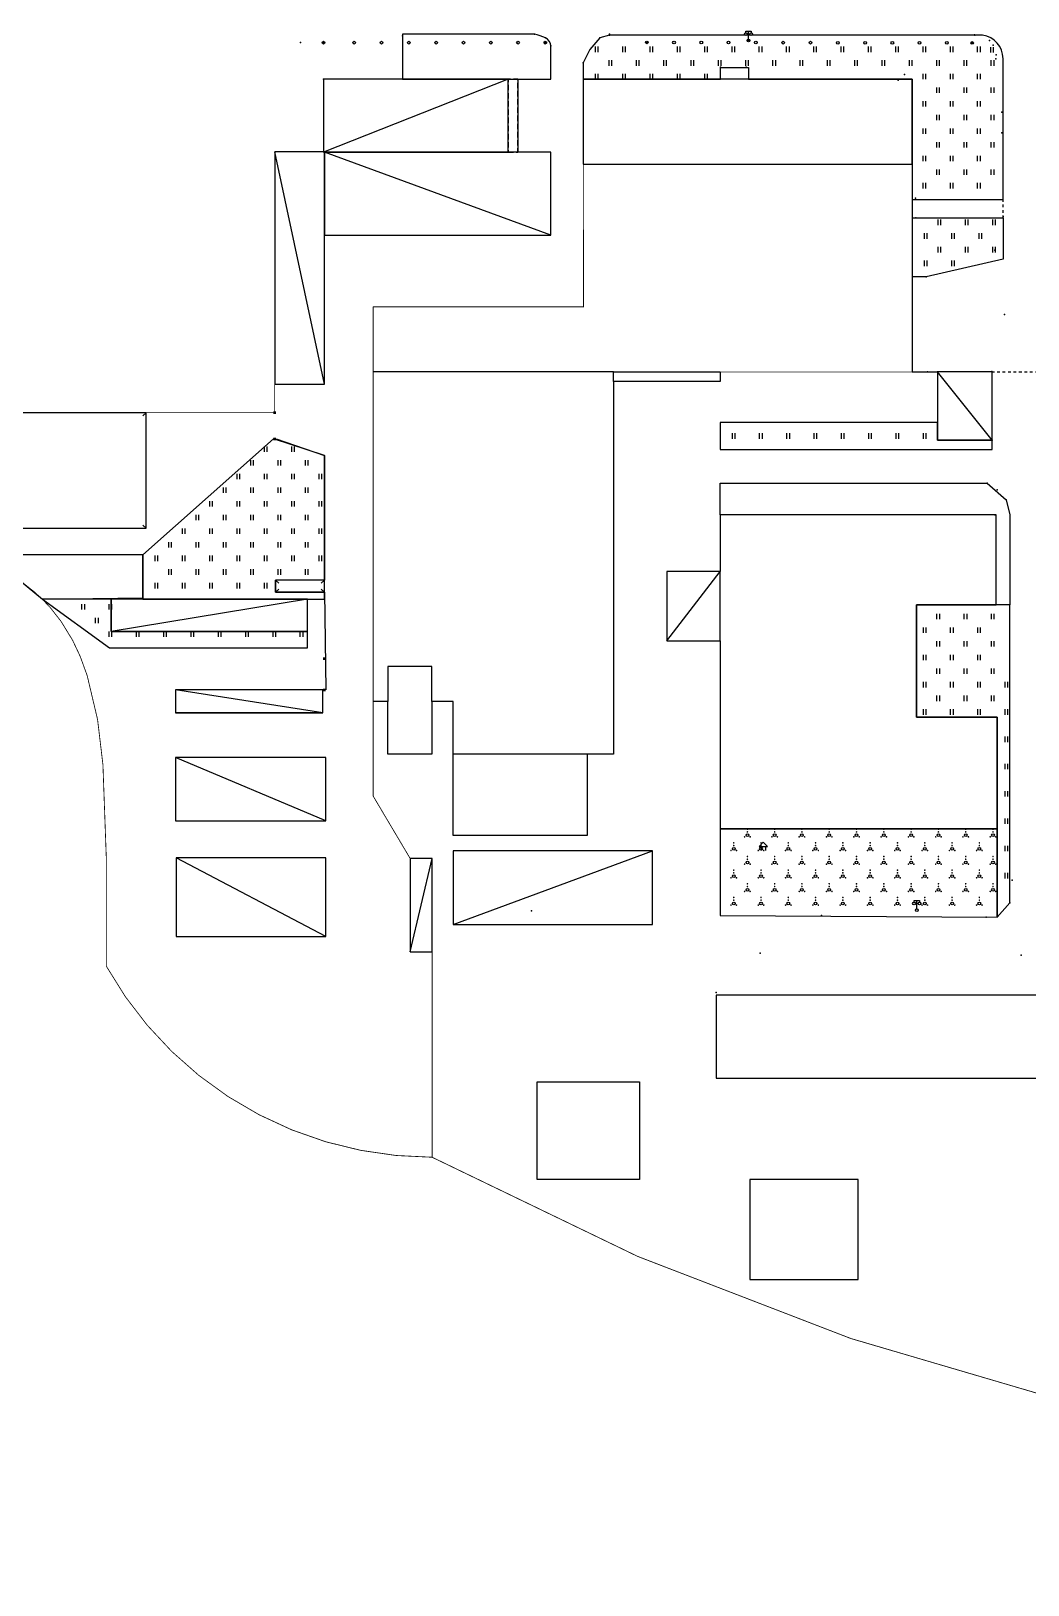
# Model space of a CAD drawing. Extents: x -992 to 2561, y -723 to 1492.
# Drawn here: x 1489.5 to 1672.1, y 533.9 to 818.6 of the extents above; entities that cross this region are included whole.
import ezdxf

# ---------------------------------------------------------------- set-up
doc = ezdxf.new("R2010")
doc.units = 0
doc.header["$LTSCALE"] = 0.5
doc.header["$PDSIZE"] = 0.2
doc.linetypes.add('X5', pattern=[3, 2, -1])
doc.linetypes.add('X6', pattern=[2, 1, -1])
doc.layers.get('0').update_dxf_attribs({"linetype": 'CONTINUOUS'})
for name, color, linetype in [('DLDW', 11, 'CONTINUOUS'), ('DLSS', 4, 'CONTINUOUS'), ('JMD', 6, 'CONTINUOUS'), ('ZBTZ', 3, 'CONTINUOUS'), ('ZDH', 1, 'CONTINUOUS')]:
    doc.layers.add(name, color=color, linetype=linetype)
doc.linetypes.add('1161', pattern='A,0,[149,AAA.SHX,S=0.15,R=0,X=0,Y=0],-1.6', length=1.6)
doc.linetypes.add('443', pattern='A,9.4,[169,AAA.SHX,S=1,R=0,X=0,Y=0.15],0.6', length=10)
doc.linetypes.add('444', pattern='A,4.5,[145,AAA.SHX,S=1,R=0,X=0,Y=1],4.5,-0.5,[146,AAA.SHX,S=1,R=0,X=0,Y=0],-0.5', length=10)

# ---------------------------------------------------------------- blocks, each defined once
blk = doc.blocks.new('gc170')
at = {"linetype": 'Continuous'}
blk.add_circle((0, 0), 0.5, dxfattribs=at)
blk = doc.blocks.new('gc097')
for p, q in [((-1, 2.9), (-1, 3.5)), ((-1, 3.5), (1, 3.5)), ((0, 0.5), (0, 3.5)), ((1, 3.5), (1, 2.9))]:
    blk.add_line(p, q)
for centre in [(-1, 2.4), (0, 0), (1, 2.4)]:
    blk.add_circle(centre, 0.5)
blk = doc.blocks.new('gc121')
for p, q in [((-0.5, -1), (-0.5, 1)), ((0.5, -1), (0.5, 1))]:
    blk.add_line(p, q)
blk = doc.blocks.new('gc002')
at = {"const_width": 1}
blk.add_lwpolyline([(-0.5, 0), (0.5, 0)], dxfattribs=at)
blk = doc.blocks.new('gc160')
at = {"const_width": 0.3}
for points in [[(-0.15, 2.2, 1), (0.15, 2.2, 1)], [(-0.15, 1.2, 1), (0.15, 1.2, 1)], [(-1.15, -0.6, 1), (-0.85, -0.6, 1)], [(0.85, -0.6, 1), (1.15, -0.6, 1)]]:
    blk.add_lwpolyline(points, format="xyb", close=True, dxfattribs=at)
blk.add_circle((0, 0), 0.5)
blk = doc.blocks.new('gc100')
for p, q in [((0, 3), (-1.5, 1.5)), ((-1.5, 1.5), (1.5, 1.5)), ((-0.8, 1.5), (-0.8, 0)), ((1.5, 1.5), (0, 3)), ((0.8, 1.5), (0.8, 0))]:
    blk.add_line(p, q)

msp = doc.modelspace()

# ---------------------------------------------------------------- linework, layer by layer
at = {"layer": 'DLSS', "linetype": 'X6', "flags": 128}
for points, elevation in [([(1667.53, 784.34), (1667.53, 787.79)], -0.24), ([(1665.45, 756.16), (1677.52, 756.16)], -8.92)]:
    msp.add_lwpolyline(points, dxfattribs=dict(at, elevation=elevation))
at = {"layer": 'JMD', "linetype": 'Continuous'}
for p, q in [((1576.86, 809.82, -8.92), (1543.01, 796.44, -8.92)), ((1576.86, 809.82, -8.92), (1543.01, 796.44, -8.92)), ((1543.19, 753.93, -8.92), (1534.1, 796.51, -8.92)), ((1543.19, 753.93, -8.92), (1534.1, 796.51, -8.92)), ((1584.66, 781.24, -8.92), (1543.19, 796.44, -8.92)), ((1584.66, 781.24, -8.92), (1543.19, 796.44, -8.92)), ((1665.54, 743.68, -8.92), (1655.51, 756.16, -8.92)), ((1665.54, 743.68, -8.92), (1655.51, 756.16, -0.12)), ((1510.53, 748.7, -8.92), (1509.96, 748.14, -8.92)), ((1510.53, 748.7, -8.92), (1509.96, 748.14, -8.92)), ((1510.53, 727.51, -8.92), (1509.96, 728.07, -8.92)), ((1510.53, 727.51, -8.92), (1509.96, 728.07, -8.92)), ((1534.25, 717.99, -8.92), (1534.82, 717.43, -8.92)), ((1534.25, 717.99, -8.92), (1534.82, 717.43, -8.92)), ((1543.19, 717.99, -8.92), (1542.62, 717.43, -8.92)), ((1543.19, 717.99, -8.92), (1542.62, 717.43, -8.92)), ((1605.95, 706.9, -8.92), (1615.69, 719.6, -8.92)), ((1534.25, 715.79, -8.92), (1534.82, 716.36, -8.92)), ((1534.25, 715.79, -8.92), (1534.82, 716.36, -8.92)), ((1543.19, 715.79, -8.92), (1542.62, 716.36, -8.92)), ((1543.19, 715.79, -8.92), (1542.62, 716.36, -8.92)), ((1540.13, 714.53, -8.92), (1504.13, 708.59, -8.92)), ((1540.13, 714.53, -8.92), (1504.13, 708.59, -8.92)), ((1542.94, 693.7, -8.92), (1515.94, 697.9, -8.92)), ((1542.94, 693.7, -8.92), (1515.94, 697.9, -8.92)), ((1542.94, 693.7, -8.92), (1515.94, 693.7, -8.92)), ((1542.94, 693.7, -8.92), (1515.94, 693.7, -8.92)), ((1543.44, 673.9, -8.92), (1515.94, 685.5, -8.92)), ((1543.44, 673.9, -8.92), (1515.94, 685.5, -8.92)), ((1543.44, 652.7, -8.92), (1516.04, 667.1, -8.92)), ((1543.44, 652.7, -8.92), (1516.04, 667.1, -8.92)), ((1558.93, 649.88, -8.92), (1562.93, 666.98, -8.92)), ((1558.93, 649.88, -8.92), (1562.93, 666.98, -8.92)), ((1566.77, 654.88, -8.92), (1603.32, 668.38, -8.92)), ((1566.77, 654.88, -8.92), (1603.32, 668.38, -8.92))]:
    msp.add_line(p, q, dxfattribs=at)
at = {"layer": 'JMD', "linetype": 'Continuous', "elevation": -8.92, "flags": 128}
for points in [[(1615.75, 809.82), (1615.75, 811.98), (1620.88, 811.98), (1620.88, 809.82)], [(1615.75, 809.82), (1615.75, 811.98), (1620.88, 811.98), (1620.88, 809.82)], [(1576.86, 796.44), (1576.86, 809.82), (1543.01, 809.82), (1543.01, 796.44)], [(1576.86, 796.44), (1576.86, 809.82), (1543.01, 809.82), (1543.01, 796.44)], [(1650.9, 794.27), (1650.9, 809.82), (1590.63, 809.82), (1590.63, 794.27)], [(1534.1, 753.93), (1543.19, 753.93), (1543.19, 796.51), (1534.1, 796.51)], [(1534.1, 753.93), (1543.19, 753.93), (1543.19, 796.51), (1534.1, 796.51)], [(1543.19, 781.24), (1584.66, 781.24), (1584.66, 796.44), (1543.19, 796.44)], [(1543.19, 781.24), (1584.66, 781.24), (1584.66, 796.44), (1543.19, 796.44)], [(1655.51, 743.68), (1665.54, 743.68), (1665.54, 756.16), (1655.51, 756.16)], [(1655.51, 743.68), (1665.54, 743.68), (1665.54, 756.16), (1655.51, 756.16)], [(1473.53, 727.51), (1510.53, 727.51), (1510.53, 748.7), (1473.53, 748.7)], [(1473.53, 727.51), (1510.53, 727.51), (1510.53, 748.7), (1473.53, 748.7)], [(1534.25, 715.79), (1543.19, 715.79), (1543.19, 717.99), (1534.25, 717.99)], [(1534.25, 715.79), (1543.19, 715.79), (1543.19, 717.99), (1534.25, 717.99)], [(1605.95, 719.6), (1605.95, 706.9), (1615.69, 706.88), (1615.69, 719.6)], [(1605.95, 719.6), (1605.95, 706.9), (1615.69, 706.88), (1615.69, 719.6)], [(1540.13, 708.61), (1540.13, 714.53), (1504.13, 714.51), (1504.13, 708.59)], [(1540.13, 708.61), (1540.13, 714.53), (1504.13, 714.51), (1504.13, 708.59)], [(1515.94, 693.7), (1542.94, 693.7), (1542.94, 697.9), (1515.94, 697.9)], [(1515.94, 693.7), (1542.94, 693.7), (1542.94, 697.9), (1515.94, 697.9)], [(1515.94, 693.7), (1542.94, 693.7), (1542.94, 693.7), (1515.94, 693.7)], [(1515.94, 693.7), (1542.94, 693.7), (1542.94, 693.7), (1515.94, 693.7)], [(1515.94, 673.9), (1543.44, 673.9), (1543.44, 685.5), (1515.94, 685.5)], [(1515.94, 673.9), (1543.44, 673.9), (1543.44, 685.5), (1515.94, 685.5)], [(1516.04, 652.7), (1543.44, 652.7), (1543.44, 667.1), (1516.04, 667.1)], [(1516.04, 652.7), (1543.44, 652.7), (1543.44, 667.1), (1516.04, 667.1)], [(1558.93, 666.98), (1558.93, 649.88), (1562.93, 649.88), (1562.93, 666.98)], [(1558.93, 666.98), (1558.93, 649.88), (1562.93, 649.88), (1562.93, 666.98)], [(1566.77, 668.38), (1566.77, 654.88), (1603.32, 654.88), (1603.32, 668.38)], [(1566.77, 668.38), (1566.77, 654.88), (1603.32, 654.88), (1603.32, 668.38)], [(1615, 626.75), (1675.66, 626.75), (1675.66, 641.95), (1615, 641.95)], [(1615, 626.75), (1675.66, 626.75), (1675.66, 641.95), (1615, 641.95)], [(1582.16, 626.07), (1600.93, 626.07), (1600.93, 608.19), (1582.16, 608.19)], [(1621.17, 608.21), (1621.17, 589.87), (1641.01, 589.87), (1641.01, 608.21)]]:
    msp.add_lwpolyline(points, close=True, dxfattribs=at)
at = {"layer": 'JMD', "linetype": 'X5', "elevation": -8.92, "flags": 128}
msp.add_lwpolyline([(1576.86, 796.44), (1578.65, 796.44), (1578.65, 809.82), (1576.86, 809.82), (1576.86, 796.44)], dxfattribs=at)
at = {"layer": 'JMD', "linetype": 'Continuous', "flags": 128}
for points, elevation in [([(1576.86, 809.82), (1578.65, 809.82), (1578.65, 796.44), (1576.86, 796.44), (1576.86, 809.82)], -8.92), ([(1596.18, 756.16), (1552.13, 756.16)], -8.92), ([(1596.18, 754.41), (1596.18, 686.15), (1591.33, 686.15), (1591.33, 671.23), (1566.78, 671.23), (1566.78, 695.78), (1562.85, 695.78), (1562.85, 686.15), (1554.8, 686.15), (1554.8, 695.78), (1552.12, 695.78)], -8.92), ([(1596.18, 754.41), (1596.18, 686.15), (1591.33, 686.15), (1591.33, 671.23), (1566.78, 671.23), (1566.78, 695.78), (1562.85, 695.78), (1562.85, 686.15), (1554.8, 686.15), (1554.8, 695.78), (1552.12, 695.78)], -8.92), ([(1665.54, 743.68), (1655.51, 743.68), (1655.51, 746.93)], -8.92), ([(1665.54, 743.68), (1655.51, 743.68), (1655.51, 746.93)], -8.92), ([(1666.29, 730.01), (1615.68, 729.99), (1615.69, 719.6), (1605.95, 719.6), (1605.95, 706.9), (1615.69, 706.88), (1615.69, 672.47), (1666.45, 672.47), (1666.46, 692.9), (1651.68, 692.9), (1651.68, 713.51), (1666.29, 713.51), (1666.29, 730.01)], 0.19), ([(1491.53, 714.51), (1509.96, 714.76), (1509.96, 722.68), (1480.21, 722.68), (1484.75, 719.71), (1487.31, 718.03), (1491.53, 714.51)], -8.92), ([(1491.53, 714.51), (1509.96, 714.76), (1509.96, 722.68), (1480.21, 722.68), (1484.75, 719.71), (1487.31, 718.03), (1491.53, 714.51)], -8.92), ([(1666.29, 713.51), (1651.68, 713.51), (1651.68, 692.9), (1666.46, 692.9), (1666.45, 672.47)], 0.19), ([(1562.85, 695.78), (1562.85, 702.16), (1554.8, 702.16), (1554.8, 695.78)], -8.92), ([(1562.85, 695.78), (1562.85, 702.16), (1554.8, 702.16), (1554.8, 695.78)], -8.92), ([(1591.33, 686.15), (1566.78, 686.15)], -8.92), ([(1591.33, 686.15), (1566.78, 686.15)], -8.92)]:
    msp.add_lwpolyline(points, dxfattribs=dict(at, elevation=elevation))
at = {"layer": 'JMD', "linetype": '444', "flags": 128}
for points, elevation in [([(1650.9, 794.57), (1650.9, 756.16), (1655.42, 756.16)], -0.24), ([(1650.9, 794.57), (1650.9, 756.16), (1655.42, 756.16)], -0.24), ([(1534.35, 743.88), (1543.19, 740.83)], -10.09), ([(1534.35, 743.88), (1543.19, 740.83)], -10.09), ([(1543.19, 740.83), (1543.19, 717.99)], -11.47), ([(1543.19, 740.83), (1543.19, 717.99)], -11.47), ([(1543.19, 715.79), (1543.44, 697.9)], -9.72), ([(1543.19, 715.79), (1543.44, 697.9)], -9.72)]:
    msp.add_lwpolyline(points, dxfattribs=dict(at, elevation=elevation))
at = {"layer": 'JMD', "linetype": '443', "const_width": 0.15, "flags": 128}
for points, elevation in [([(1552.13, 768.1), (1590.68, 768.1), (1590.63, 794.27)], -8.92), ([(1552.13, 768.1), (1590.68, 768.1), (1590.63, 794.27)], -8.92), ([(1558.93, 666.98), (1552.13, 678.44), (1552.13, 768.1)], -8.92), ([(1558.93, 666.98), (1552.13, 678.44), (1552.13, 768.1)], -8.92), ([(1650.9, 756.16), (1615.69, 756.16)], -0.24), ([(1650.9, 756.16), (1615.69, 756.16)], -0.24), ([(1510.53, 748.7), (1534.1, 748.7), (1534.1, 753.93)], -8.92), ([(1503.24, 647.27), (1503.24, 667.1), (1502.62, 684.21), (1501.64, 692.47), (1499.73, 700.54), (1498.46, 704.03), (1497.07, 706.99), (1494.94, 710.47), (1493.03, 712.91), (1491.53, 714.51), (1490.06, 715.86), (1487.31, 718.03), (1480.21, 722.68), (1473.53, 727.51)], -8.92), ([(1503.24, 647.27), (1503.24, 667.1), (1502.62, 684.21), (1501.64, 692.47), (1499.73, 700.54), (1498.46, 704.03), (1497.07, 706.99), (1494.94, 710.47), (1493.03, 712.91), (1491.53, 714.51), (1490.06, 715.86), (1487.31, 718.03), (1480.21, 722.68), (1473.53, 727.51)], -8.92), ([(1562.93, 632.98), (1562.93, 649.88)], -8.92), ([(1562.93, 632.98), (1562.93, 649.88)], -8.92), ([(1562.93, 612.26), (1562.93, 632.98)], -8.92), ([(1562.93, 612.26), (1562.93, 632.98)], -8.92)]:
    msp.add_lwpolyline(points, dxfattribs=dict(at, elevation=elevation))
at = {"layer": 'JMD', "linetype": '443', "const_width": 0.15, "elevation": -8.92, "flags": 128}
msp.add_lwpolyline([(1868.02, 533.96, -0.046423), (1802.08, 540.1, -0.01053), (1679.77, 567.25, -0.06144), (1562.93, 612.26, -0.271655), (1503.24, 647.27)], format="xyb", dxfattribs=at)
msp.add_lwpolyline([(1868.02, 533.96, -0.046423), (1802.08, 540.1, -0.01053), (1679.77, 567.25, -0.06144), (1562.93, 612.26, -0.271655), (1503.24, 647.27)], format="xyb", dxfattribs=at)
at = {"layer": 'ZBTZ', "linetype": 'Continuous', "elevation": -8.92, "flags": 128}
msp.add_lwpolyline([(1584.66, 815.91, 0.298945), (1583.69, 817.4, 0.037696), (1581.7, 818.09), (1557.49, 818.09), (1557.49, 809.82), (1584.66, 809.82)], format="xyb", close=True, dxfattribs=at)
at = {"layer": 'ZBTZ', "linetype": 'Continuous', "flags": 128}
for points, elevation in [([(1663.79, 817.91), (1662.55, 817.91), (1595.46, 817.91), (1593.64, 817.38), (1591.85, 815.28), (1590.63, 812.79), (1590.63, 809.82), (1615.75, 809.82), (1615.75, 811.98), (1620.88, 811.98), (1620.88, 809.82), (1650.9, 809.82), (1650.9, 787.79), (1667.53, 787.79), (1667.53, 800.68), (1667.53, 800.68), (1667.53, 813.57)], -0.24), ([(1578.65, 809.82), (1584.66, 809.82), (1584.66, 815.91)], -6.72), ([(1650.9, 784.4), (1667.53, 784.4), (1667.53, 776.86), (1653.46, 773.57), (1650.9, 773.57)], -0.24), ([(1615.68, 729.99), (1615.69, 735.81), (1664.62, 735.81), (1668.1, 732.73), (1668.79, 729.99), (1668.77, 713.51)], 0.19), ([(1615.68, 729.99), (1615.69, 735.81), (1664.62, 735.81), (1668.1, 732.73), (1668.79, 729.99), (1668.77, 713.51)], 0.19)]:
    msp.add_lwpolyline(points, dxfattribs=dict(at, elevation=elevation))
at = {"layer": 'ZBTZ', "linetype": 'Continuous', "elevation": -0.24, "flags": 128}
msp.add_lwpolyline([(1667.53, 813.57), (1667.53, 813.57, 0.372314), (1663.79, 817.91), (1663.79, 817.91)], format="xyb", dxfattribs=at)
at = {"layer": 'ZBTZ', "linetype": 'Continuous', "flags": 128}
for points, elevation in [([(1650.9, 784.4), (1650.9, 784.4)], -0.24), ([(1615.69, 756.16), (1615.69, 754.41), (1596.18, 754.41), (1596.18, 756.16), (1615.69, 756.16)], -8.92), ([(1615.69, 756.16), (1615.69, 754.41), (1596.18, 754.41), (1596.18, 756.16), (1615.69, 756.16)], -8.92), ([(1665.54, 741.93), (1665.54, 743.68), (1655.51, 743.68), (1655.51, 746.93), (1615.69, 746.93), (1615.69, 741.93), (1665.54, 741.93)], -8.92), ([(1509.96, 714.51), (1543.19, 714.5), (1543.19, 715.79), (1534.25, 715.79), (1534.25, 717.99), (1543.19, 718.04), (1543.19, 740.83), (1533.85, 743.88), (1509.96, 722.68), (1509.96, 714.76)], -9.72), ([(1509.96, 714.51), (1543.19, 714.5), (1543.19, 715.79), (1534.25, 715.79), (1534.25, 717.99), (1543.19, 718.04), (1543.19, 740.83), (1533.85, 743.88), (1509.96, 722.68), (1509.96, 714.76)], -9.72), ([(1503.85, 705.61), (1540.13, 705.61), (1540.13, 708.61), (1504.13, 708.59), (1504.13, 714.51), (1491.53, 714.51), (1503.85, 705.61)], -8.92), ([(1503.85, 705.61), (1540.13, 705.61), (1540.13, 708.61), (1504.13, 708.59), (1504.13, 714.51), (1491.53, 714.51), (1503.85, 705.61)], -8.92), ([(1668.77, 713.51), (1666.02, 713.51), (1651.68, 713.51), (1651.68, 692.9), (1666.46, 692.9), (1666.45, 672.74), (1666.46, 656.27), (1668.77, 658.91), (1668.77, 692.92), (1668.77, 713.51)], 0.19)]:
    msp.add_lwpolyline(points, close=True, dxfattribs=dict(at, elevation=elevation))
at = {"layer": 'ZBTZ', "linetype": '1161', "elevation": -0.28, "flags": 128}
msp.add_lwpolyline([(1615.69, 672.47), (1615.69, 656.58), (1666.46, 656.27), (1666.46, 672.47), (1615.69, 672.47)], close=True, dxfattribs=at)
msp.add_lwpolyline([(1615.69, 672.47), (1615.69, 656.58), (1666.46, 656.27), (1666.46, 672.47), (1615.69, 672.47)], close=True, dxfattribs=at)
at = {"layer": 'ZDH', "linetype": 'Continuous'}
for p in [(1557.49, 817.78, -0.21), (1557.49, 817.78, -0.21), (1557.49, 817.78, -0.21), (1557.49, 817.78, -0.21), (1581.7, 818.09, -0.21), (1581.7, 818.09, -0.21), (1581.7, 818.09, -0.21), (1581.7, 818.09, -0.21), (1583.69, 817.4, -0.21), (1583.69, 817.4, -0.21), (1583.69, 817.4, -0.21), (1583.69, 817.4, -0.21), (1593.64, 817.38, -0.27), (1593.64, 817.38, -0.27), (1593.64, 817.38, -0.27), (1593.64, 817.38, -0.27), (1595.46, 818.06, -0.27), (1595.46, 818.06, -0.27), (1595.46, 818.06, -0.27), (1595.46, 817.91, -0.24), (1662.31, 817.94, -0.16), (1662.31, 817.94, -0.16), (1662.31, 817.94, -0.16), (1662.31, 817.94, -0.16), (1662.34, 817.91, 0.89), (1662.34, 817.91, 0.89), (1538.83, 816.54, -0.12), (1538.83, 816.54, -0.12), (1538.83, 816.54, -0.12), (1543.03, 816.5, -0.18), (1543.03, 816.5, -0.18), (1543.03, 816.5, -0.18), (1543.03, 816.5, -0.18), (1583.67, 816.5, 0.01), (1583.67, 816.5, 0.01), (1583.67, 816.5, 0.01), (1583.67, 816.5, 0.01), (1584.66, 815.91, -0.22), (1584.66, 815.91, -0.22), (1584.66, 815.91, -0.22), (1584.66, 815.91, -0.22), (1602.25, 816.56, -0.09), (1602.25, 816.56, -0.09), (1602.25, 816.56, -0.09), (1602.25, 816.56, -0.09), (1620.89, 816.88, -0.11), (1620.89, 816.88, -0.11), (1620.89, 816.88, -0.11), (1620.89, 816.88, -0.11), (1661.86, 816.45, -0.06), (1661.86, 816.45, -0.06), (1661.86, 816.45, -0.06), (1661.86, 816.45, -0.06), (1665.04, 816.9, -0.25), (1665.04, 816.9, -0.25), (1665.04, 816.9, -0.25), (1665.04, 816.9, -0.25), (1665.75, 816.05, 0.91), (1665.75, 816.05, 0.91), (1590.63, 812.79, -0.24), (1590.63, 812.79, -0.24), (1590.63, 812.79, -0.24), (1590.63, 812.79, -0.24), (1615.75, 812.03, -0.07), (1615.75, 812.03, -0.07), (1615.75, 812.03, -0.07), (1615.75, 812.03, -0.07), (1620.45, 812, -0.05), (1620.45, 812, -0.05), (1620.45, 812, -0.05), (1620.45, 812, -0.05), (1666.2, 813.57, 0.82), (1666.2, 813.57, 0.82), (1666.27, 814.25, -0.22), (1666.27, 814.25, -0.22), (1666.27, 814.25, -0.22), (1666.27, 814.25, -0.22), (1543.01, 809.82, 0.13), (1543.01, 809.82, 0.13), (1543.01, 809.82, 0.13), (1543.01, 809.82, 0.13), (1648.29, 809.66, -1.26), (1648.29, 809.66, -1.26), (1648.29, 809.66, -1.26), (1648.29, 809.66, -1.26), (1649.48, 810.69, -0.11), (1649.48, 810.69, -0.11), (1649.48, 810.69, -0.11), (1649.48, 810.69, -0.11), (1667.3, 803.79, -0.17), (1667.3, 803.79, -0.17), (1667.33, 799.97, -0.17), (1667.33, 799.97, -0.17), (1650.9, 794.57, -0.16), (1650.9, 794.57, -0.16), (1651.47, 788, -0.11), (1651.47, 787.79, -0.11), (1667.49, 787.79, -0.19), (1667.49, 787.79, -0.19), (1651.55, 784.4, -0.11), (1651.55, 784.4, -0.11), (1667.53, 784.65, -0.17), (1667.53, 784.65, -0.17), (1666.02, 778.5, -0.18), (1666.02, 778.5, -0.18), (1653.46, 773.57, -0.27), (1653.46, 773.57, -0.27), (1667.79, 766.71, 1.08), (1667.79, 766.71, 1.08), (1653.72, 756.16, -0.1), (1653.72, 756.16, -0.1), (1655.51, 756.16, -0.12), (1655.51, 756.16, -0.12), (1665.45, 756.25, -0.16), (1665.45, 756.25, -0.16), (1665.54, 743.68, -0.17), (1665.54, 743.68, -0.17), (1664.62, 735.81, -0.28), (1664.62, 735.81, -0.28), (1666.43, 734.59, -0.25), (1666.43, 734.59, -0.25), (1668.1, 732.73, -0.23), (1668.1, 732.73, -0.23), (1666.02, 729.99, 0.19), (1666.02, 729.99, 0.19), (1665.94, 713.51, 0), (1665.94, 713.51, 0), (1666.09, 692.9, -1.04), (1666.09, 692.9, -1.04), (1666.45, 672.47, 0.19), (1666.46, 672.47, 0.2), (1669.22, 663.04, -0.09), (1669.22, 663.04, -0.09), (1668.77, 658.91, -0.11), (1668.77, 658.91, -0.11), (1581.17, 657.44, 0.23), (1581.17, 657.44, 0.23), (1634.25, 656.58, -0.01), (1634.25, 656.58, -0.01), (1664.42, 656.27, -0.2), (1664.42, 656.27, -0.2), (1623.01, 649.66, 0.04), (1623.01, 649.66, 0.04), (1670.84, 649.31, -0.19), (1670.84, 649.31, -0.19), (1615, 642.44, -0.76), (1615, 642.44, -0.76)]:
    msp.add_point(p, dxfattribs=at)

# ---------------------------------------------------------------- block references
at = {"layer": 'DLDW', "linetype": 'Continuous', "xscale": 0.5, "yscale": 0.5}
for name, p in [('gc097', (1620.89, 816.88, -0.11)), ('gc097', (1620.89, 816.88, -0.11)), ('gc100', (1623.61, 668.47, -8.92)), ('gc100', (1623.61, 668.47, -8.92)), ('gc097', (1651.72, 657.55, -8.92)), ('gc097', (1651.72, 657.55, -8.92))]:
    msp.add_blockref(name, p, dxfattribs=at)
at = {"layer": 'JMD', "linetype": 'Continuous', "xscale": 0.5, "yscale": 0.5, "zscale": 0.5, "rotation": 270}
msp.add_blockref('gc002', (1534.1, 748.7, -10.36), dxfattribs=at)
msp.add_blockref('gc002', (1534.1, 748.7, -10.36), dxfattribs=at)
at = {"layer": 'JMD', "linetype": 'Continuous', "xscale": 0.5, "yscale": 0.5, "zscale": 0.5}
for p in [(1534.1, 743.88, -10.09), (1534.1, 743.88, -10.09), (1543.19, 703.6, -9.2), (1543.19, 703.6, -9.2), (1543.19, 697.9, -9.06), (1543.19, 697.9, -9.06)]:
    msp.add_blockref('gc002', p, dxfattribs=at)
at = {"layer": 'ZBTZ', "linetype": 'Continuous'}
for p, xscale, yscale, rotation in [((1543.03, 816.5, -8.92), 0.5000000000000184, 0.5000000000000184, 179.9957702806008), ((1543.03, 816.5, -8.92), 0.5000000000000184, 0.5000000000000184, 179.9957702806008), ((1548.67, 816.5, -8.92), 0.5000000000000184, 0.5000000000000184, 179.9957702806008), ((1548.67, 816.5, -8.92), 0.5000000000000184, 0.5000000000000184, 179.9957702806008), ((1553.67, 816.5, -8.92), 0.5000000000000184, 0.5000000000000184, 179.9957702806008), ((1553.67, 816.5, -8.92), 0.5000000000000184, 0.5000000000000184, 179.9957702806008), ((1558.67, 816.5, -8.92), 0.5000000000000184, 0.5000000000000184, 179.9957702806008), ((1558.67, 816.5, -8.92), 0.5000000000000184, 0.5000000000000184, 179.9957702806008), ((1563.67, 816.5, -8.92), 0.5000000000000184, 0.5000000000000184, 179.9957702806008), ((1563.67, 816.5, -8.92), 0.5000000000000184, 0.5000000000000184, 179.9957702806008), ((1568.67, 816.5, -8.92), 0.5000000000000184, 0.5000000000000184, 179.9957702806008), ((1568.67, 816.5, -8.92), 0.5000000000000184, 0.5000000000000184, 179.9957702806008), ((1573.67, 816.5, -8.92), 0.5000000000000184, 0.5000000000000184, 179.9957702806008), ((1573.67, 816.5, -8.92), 0.5000000000000184, 0.5000000000000184, 179.9957702806008), ((1578.67, 816.5, -8.92), 0.5000000000000184, 0.5000000000000184, 179.9957702806008), ((1578.67, 816.5, -8.92), 0.5000000000000184, 0.5000000000000184, 179.9957702806008), ((1583.67, 816.5, -8.92), 0.5000000000000184, 0.5000000000000184, 179.9957702806008), ((1583.67, 816.5, -8.92), 0.5000000000000184, 0.5000000000000184, 179.9957702806008), ((1602.25, 816.56, -8.92), 0.500000000000257, 0.500000000000257, 359.8914016683835), ((1602.25, 816.56, -8.92), 0.500000000000257, 0.500000000000257, 359.8914016683835), ((1607.25, 816.55, -8.92), 0.500000000000257, 0.500000000000257, 359.8914016683835), ((1607.25, 816.55, -8.92), 0.500000000000257, 0.500000000000257, 359.8914016683835), ((1612.25, 816.54, -8.92), 0.500000000000257, 0.500000000000257, 359.8914016683835), ((1612.25, 816.54, -8.92), 0.500000000000257, 0.500000000000257, 359.8914016683835), ((1617.25, 816.53, -8.92), 0.500000000000257, 0.500000000000257, 359.8914016683835), ((1617.25, 816.53, -8.92), 0.500000000000257, 0.500000000000257, 359.8914016683835), ((1622.25, 816.52, -8.92), 0.500000000000257, 0.500000000000257, 359.8914016683835), ((1622.25, 816.52, -8.92), 0.500000000000257, 0.500000000000257, 359.8914016683835), ((1627.25, 816.51, -8.92), 0.500000000000257, 0.500000000000257, 359.8914016683835), ((1627.25, 816.51, -8.92), 0.500000000000257, 0.500000000000257, 359.8914016683835), ((1632.25, 816.5, -8.92), 0.500000000000257, 0.500000000000257, 359.8914016683835), ((1632.25, 816.5, -8.92), 0.500000000000257, 0.500000000000257, 359.8914016683835), ((1637.25, 816.49, -8.92), 0.500000000000257, 0.500000000000257, 359.8914016683835), ((1637.25, 816.49, -8.92), 0.500000000000257, 0.500000000000257, 359.8914016683835), ((1642.25, 816.49, -8.92), 0.500000000000257, 0.500000000000257, 359.8914016683835), ((1642.25, 816.49, -8.92), 0.500000000000257, 0.500000000000257, 359.8914016683835), ((1647.25, 816.48, -8.92), 0.500000000000257, 0.500000000000257, 359.8914016683835), ((1647.25, 816.48, -8.92), 0.500000000000257, 0.500000000000257, 359.8914016683835), ((1652.25, 816.47, -8.92), 0.500000000000257, 0.500000000000257, 359.8914016683835), ((1652.25, 816.47, -8.92), 0.500000000000257, 0.500000000000257, 359.8914016683835), ((1657.25, 816.46, -8.92), 0.500000000000257, 0.500000000000257, 359.8914016683835), ((1657.25, 816.46, -8.92), 0.500000000000257, 0.500000000000257, 359.8914016683835), ((1661.86, 816.45, -8.92), 0.500000000000257, 0.500000000000257, 359.8914016683835), ((1661.86, 816.45, -8.92), 0.500000000000257, 0.500000000000257, 359.8914016683835)]:
    msp.add_blockref('gc170', p, dxfattribs=dict(at, xscale=xscale, yscale=yscale, rotation=rotation))
at = {"layer": 'ZBTZ', "linetype": 'Continuous', "xscale": 0.5, "yscale": 0.5}
for name, p in [('gc121', (1593.13, 815.29, -8.92)), ('gc121', (1593.13, 815.29, -8.92)), ('gc121', (1598.13, 815.29, -8.92)), ('gc121', (1598.13, 815.29, -8.92)), ('gc121', (1603.13, 815.29, -8.92)), ('gc121', (1603.13, 815.29, -8.92)), ('gc121', (1608.13, 815.29, -8.92)), ('gc121', (1608.13, 815.29, -8.92)), ('gc121', (1613.13, 815.29, -8.92)), ('gc121', (1613.13, 815.29, -8.92)), ('gc121', (1618.13, 815.29, -8.92)), ('gc121', (1618.13, 815.29, -8.92)), ('gc121', (1623.13, 815.29, -8.92)), ('gc121', (1623.13, 815.29, -8.92)), ('gc121', (1628.13, 815.29, -8.92)), ('gc121', (1628.13, 815.29, -8.92)), ('gc121', (1633.13, 815.29, -8.92)), ('gc121', (1633.13, 815.29, -8.92)), ('gc121', (1638.13, 815.29, -8.92)), ('gc121', (1638.13, 815.29, -8.92)), ('gc121', (1643.13, 815.29, -8.92)), ('gc121', (1643.13, 815.29, -8.92)), ('gc121', (1648.13, 815.29, -8.92)), ('gc121', (1648.13, 815.29, -8.92)), ('gc121', (1653.13, 815.29, -8.92)), ('gc121', (1653.13, 815.29, -8.92)), ('gc121', (1658.13, 815.29, -8.92)), ('gc121', (1658.13, 815.29, -8.92)), ('gc121', (1663.13, 815.29, -8.92)), ('gc121', (1663.13, 815.29, -8.92)), ('gc121', (1665.55, 815.18, -8.92)), ('gc121', (1595.63, 812.79, -8.92)), ('gc121', (1595.63, 812.79, -8.92)), ('gc121', (1600.63, 812.79, -8.92)), ('gc121', (1600.63, 812.79, -8.92)), ('gc121', (1605.63, 812.79, -8.92)), ('gc121', (1605.63, 812.79, -8.92)), ('gc121', (1610.63, 812.79, -8.92)), ('gc121', (1610.63, 812.79, -8.92)), ('gc121', (1615.63, 812.79, -8.92)), ('gc121', (1615.63, 812.79, -8.92)), ('gc121', (1620.63, 812.79, -8.92)), ('gc121', (1620.63, 812.79, -8.92)), ('gc121', (1625.63, 812.79, -8.92)), ('gc121', (1625.63, 812.79, -8.92)), ('gc121', (1630.63, 812.79, -8.92)), ('gc121', (1630.63, 812.79, -8.92)), ('gc121', (1635.63, 812.79, -8.92)), ('gc121', (1635.63, 812.79, -8.92)), ('gc121', (1640.63, 812.79, -8.92)), ('gc121', (1640.63, 812.79, -8.92)), ('gc121', (1645.63, 812.79, -8.92)), ('gc121', (1645.63, 812.79, -8.92)), ('gc121', (1650.63, 812.79, -8.92)), ('gc121', (1650.63, 812.79, -8.92)), ('gc121', (1655.63, 812.79, -8.92)), ('gc121', (1655.63, 812.79, -8.92)), ('gc121', (1660.63, 812.79, -8.92)), ('gc121', (1660.63, 812.79, -8.92)), ('gc121', (1665.63, 812.79, -8.92)), ('gc121', (1665.63, 812.79, -8.92)), ('gc121', (1593.13, 810.29, -8.92)), ('gc121', (1593.13, 810.29, -8.92)), ('gc121', (1598.13, 810.29, -8.92)), ('gc121', (1598.13, 810.29, -8.92)), ('gc121', (1603.13, 810.29, -8.92)), ('gc121', (1603.13, 810.29, -8.92)), ('gc121', (1608.13, 810.29, -8.92)), ('gc121', (1608.13, 810.29, -8.92)), ('gc121', (1613.13, 810.29, -8.92)), ('gc121', (1613.13, 810.29, -8.92)), ('gc121', (1653.13, 810.29, -8.92)), ('gc121', (1653.13, 810.29, -8.92)), ('gc121', (1658.13, 810.29, -8.92)), ('gc121', (1658.13, 810.29, -8.92)), ('gc121', (1663.13, 810.29, -8.92)), ('gc121', (1663.13, 810.29, -8.92)), ('gc121', (1655.63, 807.79, -8.92)), ('gc121', (1655.63, 807.79, -8.92)), ('gc121', (1660.63, 807.79, -8.92)), ('gc121', (1660.63, 807.79, -8.92)), ('gc121', (1665.63, 807.79, -8.92)), ('gc121', (1665.63, 807.79, -8.92)), ('gc121', (1653.13, 805.29, -8.92)), ('gc121', (1653.13, 805.29, -8.92)), ('gc121', (1655.63, 802.79, -8.92)), ('gc121', (1655.63, 802.79, -8.92)), ('gc121', (1658.13, 805.29, -8.92)), ('gc121', (1658.13, 805.29, -8.92)), ('gc121', (1660.63, 802.79, -8.92)), ('gc121', (1660.63, 802.79, -8.92)), ('gc121', (1663.13, 805.29, -8.92)), ('gc121', (1663.13, 805.29, -8.92)), ('gc121', (1665.63, 802.79, -8.92)), ('gc121', (1665.63, 802.79, -8.92)), ('gc121', (1653.13, 800.29, -8.92)), ('gc121', (1653.13, 800.29, -8.92)), ('gc121', (1658.13, 800.29, -8.92)), ('gc121', (1658.13, 800.29, -8.92)), ('gc121', (1663.13, 800.29, -8.92)), ('gc121', (1663.13, 800.29, -8.92)), ('gc121', (1655.63, 797.79, -8.92)), ('gc121', (1655.63, 797.79, -8.92)), ('gc121', (1660.63, 797.79, -8.92)), ('gc121', (1660.63, 797.79, -8.92)), ('gc121', (1665.63, 797.79, -8.92)), ('gc121', (1665.63, 797.79, -8.92)), ('gc121', (1653.13, 795.29, -8.92)), ('gc121', (1653.13, 795.29, -8.92)), ('gc121', (1658.13, 795.29, -8.92)), ('gc121', (1658.13, 795.29, -8.92)), ('gc121', (1663.13, 795.29, -8.92)), ('gc121', (1663.13, 795.29, -8.92)), ('gc121', (1655.63, 792.79, -8.92)), ('gc121', (1655.63, 792.79, -8.92)), ('gc121', (1660.63, 792.79, -8.92)), ('gc121', (1660.63, 792.79, -8.92)), ('gc121', (1665.63, 792.79, -8.92)), ('gc121', (1665.63, 792.79, -8.92)), ('gc121', (1653.13, 790.29, -8.92)), ('gc121', (1653.13, 790.29, -8.92)), ('gc121', (1658.13, 790.29, -8.92)), ('gc121', (1658.13, 790.29, -8.92)), ('gc121', (1663.13, 790.29, -8.92)), ('gc121', (1663.13, 790.29, -8.92)), ('gc121', (1655.9, 783.57, -8.92)), ('gc121', (1660.9, 783.57, -8.92)), ('gc121', (1665.9, 783.57, -8.92)), ('gc121', (1653.4, 781.07, -8.92)), ('gc121', (1658.4, 781.07, -8.92)), ('gc121', (1663.4, 781.07, -8.92)), ('gc121', (1655.9, 778.57, -8.92)), ('gc121', (1660.9, 778.57, -8.92)), ('gc121', (1665.9, 778.57, -8.92)), ('gc121', (1653.4, 776.07, -8.92)), ('gc121', (1658.4, 776.07, -8.92)), ('gc121', (1618.19, 744.43, -8.92)), ('gc121', (1618.19, 744.43, -8.92)), ('gc121', (1623.19, 744.43, -8.92)), ('gc121', (1623.19, 744.43, -8.92)), ('gc121', (1628.19, 744.43, -8.92)), ('gc121', (1628.19, 744.43, -8.92)), ('gc121', (1633.19, 744.43, -8.92)), ('gc121', (1633.19, 744.43, -8.92)), ('gc121', (1638.19, 744.43, -8.92)), ('gc121', (1638.19, 744.43, -8.92)), ('gc121', (1643.19, 744.43, -8.92)), ('gc121', (1643.19, 744.43, -8.92)), ('gc121', (1648.19, 744.43, -8.92)), ('gc121', (1648.19, 744.43, -8.92)), ('gc121', (1653.19, 744.43, -8.92)), ('gc121', (1653.19, 744.43, -8.92)), ('gc121', (1532.46, 742, -8.92)), ('gc121', (1532.46, 742, -8.92)), ('gc121', (1537.46, 742, -8.92)), ('gc121', (1537.46, 742, -8.92)), ('gc121', (1527.46, 737, -8.92)), ('gc121', (1527.46, 737, -8.92)), ('gc121', (1529.96, 739.5, -8.92)), ('gc121', (1529.96, 739.5, -8.92)), ('gc121', (1532.46, 737, -8.92)), ('gc121', (1532.46, 737, -8.92)), ('gc121', (1534.96, 739.5, -8.92)), ('gc121', (1534.96, 739.5, -8.92)), ('gc121', (1537.46, 737, -8.92)), ('gc121', (1537.46, 737, -8.92)), ('gc121', (1539.96, 739.5, -8.92)), ('gc121', (1539.96, 739.5, -8.92)), ('gc121', (1542.46, 737, -8.92)), ('gc121', (1542.46, 737, -8.92)), ('gc121', (1524.96, 734.5, -8.92)), ('gc121', (1524.96, 734.5, -8.92)), ('gc121', (1529.96, 734.5, -8.92)), ('gc121', (1529.96, 734.5, -8.92)), ('gc121', (1534.96, 734.5, -8.92)), ('gc121', (1534.96, 734.5, -8.92)), ('gc121', (1539.96, 734.5, -8.92)), ('gc121', (1539.96, 734.5, -8.92)), ('gc121', (1522.46, 732, -8.92)), ('gc121', (1522.46, 732, -8.92)), ('gc121', (1527.46, 732, -8.92)), ('gc121', (1527.46, 732, -8.92)), ('gc121', (1532.46, 732, -8.92)), ('gc121', (1532.46, 732, -8.92)), ('gc121', (1537.46, 732, -8.92)), ('gc121', (1537.46, 732, -8.92)), ('gc121', (1542.46, 732, -8.92)), ('gc121', (1542.46, 732, -8.92)), ('gc121', (1519.96, 729.5, -8.92)), ('gc121', (1519.96, 729.5, -8.92)), ('gc121', (1524.96, 729.5, -8.92)), ('gc121', (1524.96, 729.5, -8.92)), ('gc121', (1529.96, 729.5, -8.92)), ('gc121', (1529.96, 729.5, -8.92)), ('gc121', (1534.96, 729.5, -8.92)), ('gc121', (1534.96, 729.5, -8.92)), ('gc121', (1539.96, 729.5, -8.92)), ('gc121', (1539.96, 729.5, -8.92)), ('gc121', (1517.46, 727, -8.92)), ('gc121', (1517.46, 727, -8.92)), ('gc121', (1522.46, 727, -8.92)), ('gc121', (1522.46, 727, -8.92)), ('gc121', (1527.46, 727, -8.92)), ('gc121', (1527.46, 727, -8.92)), ('gc121', (1532.46, 727, -8.92)), ('gc121', (1532.46, 727, -8.92)), ('gc121', (1537.46, 727, -8.92)), ('gc121', (1537.46, 727, -8.92)), ('gc121', (1542.46, 727, -8.92)), ('gc121', (1542.46, 727, -8.92)), ('gc121', (1514.96, 724.5, -8.92)), ('gc121', (1514.96, 724.5, -8.92)), ('gc121', (1519.96, 724.5, -8.92)), ('gc121', (1519.96, 724.5, -8.92)), ('gc121', (1524.96, 724.5, -8.92)), ('gc121', (1524.96, 724.5, -8.92)), ('gc121', (1529.96, 724.5, -8.92)), ('gc121', (1529.96, 724.5, -8.92)), ('gc121', (1534.96, 724.5, -8.92)), ('gc121', (1534.96, 724.5, -8.92)), ('gc121', (1539.96, 724.5, -8.92)), ('gc121', (1539.96, 724.5, -8.92)), ('gc121', (1512.46, 722, -8.92)), ('gc121', (1512.46, 722, -8.92)), ('gc121', (1517.46, 722, -8.92)), ('gc121', (1517.46, 722, -8.92)), ('gc121', (1522.46, 722, -8.92)), ('gc121', (1522.46, 722, -8.92)), ('gc121', (1527.46, 722, -8.92)), ('gc121', (1527.46, 722, -8.92)), ('gc121', (1532.46, 722, -8.92)), ('gc121', (1532.46, 722, -8.92)), ('gc121', (1537.46, 722, -8.92)), ('gc121', (1537.46, 722, -8.92)), ('gc121', (1542.46, 722, -8.92)), ('gc121', (1542.46, 722, -8.92)), ('gc121', (1514.96, 719.5, -8.92)), ('gc121', (1514.96, 719.5, -8.92)), ('gc121', (1519.96, 719.5, -8.92)), ('gc121', (1519.96, 719.5, -8.92)), ('gc121', (1524.96, 719.5, -8.92)), ('gc121', (1524.96, 719.5, -8.92)), ('gc121', (1529.96, 719.5, -8.92)), ('gc121', (1529.96, 719.5, -8.92)), ('gc121', (1534.96, 719.5, -8.92)), ('gc121', (1534.96, 719.5, -8.92)), ('gc121', (1539.96, 719.5, -8.92)), ('gc121', (1539.96, 719.5, -8.92)), ('gc121', (1512.46, 717, -8.92)), ('gc121', (1512.46, 717, -8.92)), ('gc121', (1517.46, 717, -8.92)), ('gc121', (1517.46, 717, -8.92)), ('gc121', (1522.46, 717, -8.92)), ('gc121', (1522.46, 717, -8.92)), ('gc121', (1527.46, 717, -8.92)), ('gc121', (1527.46, 717, -8.92)), ('gc121', (1532.46, 717, -8.92)), ('gc121', (1532.46, 717, -8.92)), ('gc121', (1499.03, 713.11, -8.92)), ('gc121', (1499.03, 713.11, -8.92)), ('gc121', (1504.03, 713.11, -8.92)), ('gc121', (1504.03, 713.11, -8.92)), ('gc121', (1501.53, 710.61, -8.92)), ('gc121', (1501.53, 710.61, -8.92)), ('gc121', (1653.18, 708.85, -8.92)), ('gc121', (1653.18, 708.85, -8.92)), ('gc121', (1655.68, 711.35, -8.92)), ('gc121', (1655.68, 711.35, -8.92)), ('gc121', (1658.18, 708.85, -8.92)), ('gc121', (1658.18, 708.85, -8.92)), ('gc121', (1660.68, 711.35, -8.92)), ('gc121', (1660.68, 711.35, -8.92)), ('gc121', (1663.18, 708.85, -8.92)), ('gc121', (1663.18, 708.85, -8.92)), ('gc121', (1665.68, 711.35, -8.92)), ('gc121', (1665.68, 711.35, -8.92)), ('gc121', (1504.03, 708.11, -8.92)), ('gc121', (1504.03, 708.11, -8.92)), ('gc121', (1509.03, 708.11, -8.92)), ('gc121', (1509.03, 708.11, -8.92)), ('gc121', (1514.03, 708.11, -8.92)), ('gc121', (1514.03, 708.11, -8.92)), ('gc121', (1519.03, 708.11, -8.92)), ('gc121', (1519.03, 708.11, -8.92)), ('gc121', (1524.03, 708.11, -8.92)), ('gc121', (1524.03, 708.11, -8.92)), ('gc121', (1529.03, 708.11, -8.92)), ('gc121', (1529.03, 708.11, -8.92)), ('gc121', (1534.03, 708.11, -8.92)), ('gc121', (1534.03, 708.11, -8.92)), ('gc121', (1539.03, 708.11, -8.92)), ('gc121', (1539.03, 708.11, -8.92)), ('gc121', (1655.68, 706.35, -8.92)), ('gc121', (1655.68, 706.35, -8.92)), ('gc121', (1660.68, 706.35, -8.92)), ('gc121', (1660.68, 706.35, -8.92)), ('gc121', (1665.68, 706.35, -8.92)), ('gc121', (1665.68, 706.35, -8.92)), ('gc121', (1653.18, 703.85, -8.92)), ('gc121', (1653.18, 703.85, -8.92)), ('gc121', (1658.18, 703.85, -8.92)), ('gc121', (1658.18, 703.85, -8.92)), ('gc121', (1663.18, 703.85, -8.92)), ('gc121', (1663.18, 703.85, -8.92)), ('gc121', (1655.68, 701.35, -8.92)), ('gc121', (1655.68, 701.35, -8.92)), ('gc121', (1660.68, 701.35, -8.92)), ('gc121', (1660.68, 701.35, -8.92)), ('gc121', (1665.68, 701.35, -8.92)), ('gc121', (1665.68, 701.35, -8.92)), ('gc121', (1653.18, 698.85, -8.92)), ('gc121', (1653.18, 698.85, -8.92)), ('gc121', (1658.18, 698.85, -8.92)), ('gc121', (1658.18, 698.85, -8.92)), ('gc121', (1663.18, 698.85, -8.92)), ('gc121', (1663.18, 698.85, -8.92)), ('gc121', (1668.18, 698.85, -8.92)), ('gc121', (1668.18, 698.85, -8.92)), ('gc121', (1655.68, 696.35, -8.92)), ('gc121', (1655.68, 696.35, -8.92)), ('gc121', (1660.68, 696.35, -8.92)), ('gc121', (1660.68, 696.35, -8.92)), ('gc121', (1665.68, 696.35, -8.92)), ('gc121', (1665.68, 696.35, -8.92)), ('gc121', (1653.18, 693.85, -8.92)), ('gc121', (1653.18, 693.85, -8.92)), ('gc121', (1658.18, 693.85, -8.92)), ('gc121', (1658.18, 693.85, -8.92)), ('gc121', (1663.18, 693.85, -8.92)), ('gc121', (1663.18, 693.85, -8.92)), ('gc121', (1668.18, 693.85, -8.92)), ('gc121', (1668.18, 693.85, -8.92)), ('gc121', (1668.18, 688.85, -8.92)), ('gc121', (1668.18, 688.85, -8.92)), ('gc121', (1668.18, 683.85, -8.92)), ('gc121', (1668.18, 683.85, -8.92)), ('gc121', (1668.18, 678.85, -8.92)), ('gc121', (1668.18, 678.85, -8.92)), ('gc160', (1620.69, 671.27, -8.92)), ('gc160', (1620.69, 671.27, -8.92)), ('gc160', (1625.69, 671.27, -8.92)), ('gc160', (1625.69, 671.27, -8.92)), ('gc160', (1630.69, 671.27, -8.92)), ('gc160', (1630.69, 671.27, -8.92)), ('gc160', (1635.69, 671.27, -8.92)), ('gc160', (1635.69, 671.27, -8.92)), ('gc160', (1640.69, 671.27, -8.92)), ('gc160', (1640.69, 671.27, -8.92)), ('gc160', (1645.69, 671.27, -8.92)), ('gc160', (1645.69, 671.27, -8.92)), ('gc160', (1650.69, 671.27, -8.92)), ('gc160', (1650.69, 671.27, -8.92)), ('gc160', (1655.69, 671.27, -8.92)), ('gc160', (1655.69, 671.27, -8.92)), ('gc160', (1660.69, 671.27, -8.92)), ('gc160', (1660.69, 671.27, -8.92)), ('gc160', (1665.69, 671.27, -8.92)), ('gc160', (1665.69, 671.27, -8.92)), ('gc121', (1668.18, 673.85, -8.92)), ('gc121', (1668.18, 673.85, -8.92)), ('gc160', (1618.19, 668.77, -8.92)), ('gc160', (1618.19, 668.77, -8.92)), ('gc160', (1623.19, 668.77, -8.92)), ('gc160', (1623.19, 668.77, -8.92)), ('gc160', (1628.19, 668.77, -8.92)), ('gc160', (1628.19, 668.77, -8.92)), ('gc160', (1633.19, 668.77, -8.92)), ('gc160', (1633.19, 668.77, -8.92)), ('gc160', (1638.19, 668.77, -8.92)), ('gc160', (1638.19, 668.77, -8.92)), ('gc160', (1643.19, 668.77, -8.92)), ('gc160', (1643.19, 668.77, -8.92)), ('gc160', (1648.19, 668.77, -8.92)), ('gc160', (1648.19, 668.77, -8.92)), ('gc160', (1653.19, 668.77, -8.92)), ('gc160', (1653.19, 668.77, -8.92)), ('gc160', (1658.19, 668.77, -8.92)), ('gc160', (1658.19, 668.77, -8.92)), ('gc160', (1663.19, 668.77, -8.92)), ('gc160', (1663.19, 668.77, -8.92)), ('gc121', (1668.18, 668.85, -8.92)), ('gc121', (1668.18, 668.85, -8.92)), ('gc160', (1620.69, 666.27, -8.92)), ('gc160', (1620.69, 666.27, -8.92)), ('gc160', (1625.69, 666.27, -8.92)), ('gc160', (1625.69, 666.27, -8.92)), ('gc160', (1630.69, 666.27, -8.92)), ('gc160', (1630.69, 666.27, -8.92)), ('gc160', (1635.69, 666.27, -8.92)), ('gc160', (1635.69, 666.27, -8.92)), ('gc160', (1640.69, 666.27, -8.92)), ('gc160', (1640.69, 666.27, -8.92)), ('gc160', (1645.69, 666.27, -8.92)), ('gc160', (1645.69, 666.27, -8.92)), ('gc160', (1650.69, 666.27, -8.92)), ('gc160', (1650.69, 666.27, -8.92)), ('gc160', (1655.69, 666.27, -8.92)), ('gc160', (1655.69, 666.27, -8.92)), ('gc160', (1660.69, 666.27, -8.92)), ('gc160', (1660.69, 666.27, -8.92)), ('gc160', (1665.69, 666.27, -8.92)), ('gc160', (1665.69, 666.27, -8.92)), ('gc160', (1618.19, 663.77, -8.92)), ('gc160', (1618.19, 663.77, -8.92)), ('gc160', (1623.19, 663.77, -8.92)), ('gc160', (1623.19, 663.77, -8.92)), ('gc160', (1628.19, 663.77, -8.92)), ('gc160', (1628.19, 663.77, -8.92)), ('gc160', (1633.19, 663.77, -8.92)), ('gc160', (1633.19, 663.77, -8.92)), ('gc160', (1638.19, 663.77, -8.92)), ('gc160', (1638.19, 663.77, -8.92)), ('gc160', (1643.19, 663.77, -8.92)), ('gc160', (1643.19, 663.77, -8.92)), ('gc160', (1648.19, 663.77, -8.92)), ('gc160', (1648.19, 663.77, -8.92)), ('gc160', (1653.19, 663.77, -8.92)), ('gc160', (1653.19, 663.77, -8.92)), ('gc160', (1658.19, 663.77, -8.92)), ('gc160', (1658.19, 663.77, -8.92)), ('gc160', (1663.19, 663.77, -8.92)), ('gc160', (1663.19, 663.77, -8.92)), ('gc121', (1668.18, 663.85, -8.92)), ('gc121', (1668.18, 663.85, -8.92)), ('gc160', (1620.69, 661.27, -8.92)), ('gc160', (1620.69, 661.27, -8.92)), ('gc160', (1625.69, 661.27, -8.92)), ('gc160', (1625.69, 661.27, -8.92)), ('gc160', (1630.69, 661.27, -8.92)), ('gc160', (1630.69, 661.27, -8.92)), ('gc160', (1635.69, 661.27, -8.92)), ('gc160', (1635.69, 661.27, -8.92)), ('gc160', (1640.69, 661.27, -8.92)), ('gc160', (1640.69, 661.27, -8.92)), ('gc160', (1645.69, 661.27, -8.92)), ('gc160', (1645.69, 661.27, -8.92)), ('gc160', (1650.69, 661.27, -8.92)), ('gc160', (1650.69, 661.27, -8.92)), ('gc160', (1655.69, 661.27, -8.92)), ('gc160', (1655.69, 661.27, -8.92)), ('gc160', (1660.69, 661.27, -8.92)), ('gc160', (1660.69, 661.27, -8.92)), ('gc160', (1665.69, 661.27, -8.92)), ('gc160', (1665.69, 661.27, -8.92)), ('gc160', (1618.19, 658.77, -8.92)), ('gc160', (1618.19, 658.77, -8.92)), ('gc160', (1623.19, 658.77, -8.92)), ('gc160', (1623.19, 658.77, -8.92)), ('gc160', (1628.19, 658.77, -8.92)), ('gc160', (1628.19, 658.77, -8.92)), ('gc160', (1633.19, 658.77, -8.92)), ('gc160', (1633.19, 658.77, -8.92)), ('gc160', (1638.19, 658.77, -8.92)), ('gc160', (1638.19, 658.77, -8.92)), ('gc160', (1643.19, 658.77, -8.92)), ('gc160', (1643.19, 658.77, -8.92)), ('gc160', (1648.19, 658.77, -8.92)), ('gc160', (1648.19, 658.77, -8.92)), ('gc160', (1653.19, 658.77, -8.92)), ('gc160', (1653.19, 658.77, -8.92)), ('gc160', (1658.19, 658.77, -8.92)), ('gc160', (1658.19, 658.77, -8.92)), ('gc160', (1663.19, 658.77, -8.92)), ('gc160', (1663.19, 658.77, -8.92))]:
    msp.add_blockref(name, p, dxfattribs=at)

doc.saveas('drawing.dxf')
